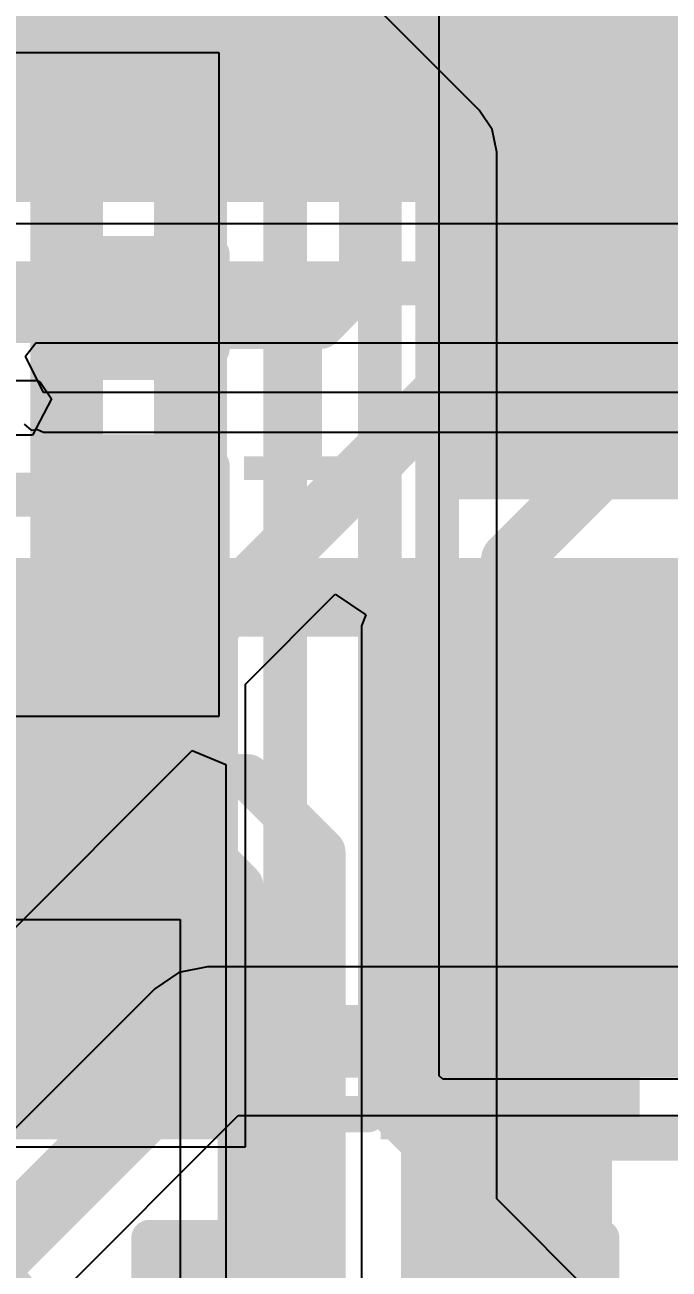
# Model space of a CAD drawing. Header units: inches. Extents: x 3 to 215, y 2 to 215.
# Drawn here: x 3.1964 to 3.2848, y 2.9037 to 3.0745 of the extents above; entities that cross this region are included whole.
import ezdxf

# ---------------------------------------------------------------- set-up
doc = ezdxf.new("R2010")
doc.units = ezdxf.units.IN
doc.header["$MEASUREMENT"] = 0
for name, color, linetype in [('Bottom Layer', 5, 'Continuous'), ('Bottom Overlay', 54, 'Continuous'), ('Bottom Paste', 16, 'Continuous'), ('Bottom Solder', 6, 'Continuous'), ('Dimension', 6, 'Continuous'), ('Layer 1', 16, 'Continuous'), ('Layer 2', 76, 'Continuous'), ('Top Layer', 1, 'Continuous'), ('Top Paste', 8, 'Continuous'), ('Top Solder', 216, 'Continuous')]:
    doc.layers.add(name, color=color, linetype=linetype)
doc.styles.add('Arial', font='', dxfattribs={"height": 0.2})
doc.styles.get('Arial').set_extended_font_data('Arial')

# ---------------------------------------------------------------- blocks, each defined once
blk = doc.blocks.new('40_QFN__5___5____B_8')
at = {"layer": 'Bottom Layer'}
for points in [[(-0.1063, 0.0752), (-0.07874, 0.0752), (-0.07874, 0.06654), (-0.1063, 0.06654)], [(-0.1063, 0.05945), (-0.07874, 0.05945), (-0.07874, 0.05079), (-0.1063, 0.05079)], [(-0.1063, 0.0437), (-0.07874, 0.0437), (-0.07874, 0.03504), (-0.1063, 0.03504)], [(-0.1063, 0.02795), (-0.07874, 0.02795), (-0.07874, 0.01929), (-0.1063, 0.01929)], [(-0.1063, 0.0122), (-0.07874, 0.0122), (-0.07874, 0.00354), (-0.1063, 0.00354)], [(-0.1063, -0.00354), (-0.07874, -0.00354), (-0.07874, -0.0122), (-0.1063, -0.0122)]]:
    blk.add_hatch(color=5, dxfattribs=at).paths.add_polyline_path(points)
at = {"layer": 'Bottom Paste'}
for points in [[(-0.1063, 0.0752), (-0.07874, 0.0752), (-0.07874, 0.06654), (-0.1063, 0.06654)], [(-0.1063, 0.05945), (-0.07874, 0.05945), (-0.07874, 0.05079), (-0.1063, 0.05079)], [(-0.1063, 0.0437), (-0.07874, 0.0437), (-0.07874, 0.03504), (-0.1063, 0.03504)], [(-0.1063, 0.02795), (-0.07874, 0.02795), (-0.07874, 0.01929), (-0.1063, 0.01929)], [(-0.1063, 0.0122), (-0.07874, 0.0122), (-0.07874, 0.00354), (-0.1063, 0.00354)], [(-0.1063, -0.00354), (-0.07874, -0.00354), (-0.07874, -0.0122), (-0.1063, -0.0122)]]:
    blk.add_hatch(color=16, dxfattribs=at).paths.add_polyline_path(points)
at = {"layer": 'Bottom Solder'}
for points in [[(-0.1103, 0.0792), (-0.07474, 0.0792), (-0.07474, 0.06254), (-0.1103, 0.06254)], [(-0.1103, 0.06345), (-0.07474, 0.06345), (-0.07474, 0.04679), (-0.1103, 0.04679)], [(-0.1103, 0.0477), (-0.07474, 0.0477), (-0.07474, 0.03104), (-0.1103, 0.03104)], [(-0.1103, 0.03195), (-0.07474, 0.03195), (-0.07474, 0.01529), (-0.1103, 0.01529)], [(-0.1103, 0.0162), (-0.07474, 0.0162), (-0.07474, -0.00046), (-0.1103, -0.00046)], [(-0.1103, 0.00046), (-0.07474, 0.00046), (-0.07474, -0.0162), (-0.1103, -0.0162)], [(-0.1103, -0.01529), (-0.07474, -0.01529), (-0.07474, -0.03195), (-0.1103, -0.03195)]]:
    blk.add_hatch(color=6, dxfattribs=at).paths.add_polyline_path(points)
blk = doc.blocks.new('WPN201610M1R0MT_B_10')
at = {"layer": 'Bottom Layer'}
for points in [[(-0.04134, 0.03346), (-0.01378, 0.03346), (-0.01378, -0.03346), (-0.04134, -0.03346)], [(0.01378, 0.03346), (0.04134, 0.03346), (0.04134, -0.03346), (0.01378, -0.03346)]]:
    blk.add_hatch(color=5, dxfattribs=at).paths.add_polyline_path(points)
at = {"layer": 'Bottom Paste'}
for points in [[(-0.04134, 0.03346), (-0.01378, 0.03346), (-0.01378, -0.03346), (-0.04134, -0.03346)], [(0.01378, 0.03346), (0.04134, 0.03346), (0.04134, -0.03346), (0.01378, -0.03346)]]:
    blk.add_hatch(color=16, dxfattribs=at).paths.add_polyline_path(points)
at = {"layer": 'Bottom Solder'}
for points in [[(-0.04534, 0.03746), (-0.00978, 0.03746), (-0.00978, -0.03746), (-0.04534, -0.03746)], [(0.00978, 0.03746), (0.04534, 0.03746), (0.04534, -0.03746), (0.00978, -0.03746)]]:
    blk.add_hatch(color=6, dxfattribs=at).paths.add_polyline_path(points)
at = {"layer": 'Bottom Overlay'}
for points in [[(-0.009, 0.034, 0.005, 0.005, 0), (0.008, 0.034, 0.005, 0.005, 0)], [(-0.009, -0.034, 0.005, 0.005, 0), (0.008, -0.034, 0.005, 0.005, 0)]]:
    blk.add_lwpolyline(points, format="xyseb", dxfattribs=at)
for points in [[(-0.01025, 0.034, 0.0025, 0.0025, 1), (-0.00775, 0.034, 0.0025, 0.0025, 1)], [(0.00675, 0.034, 0.0025, 0.0025, 1), (0.00925, 0.034, 0.0025, 0.0025, 1)], [(-0.01025, -0.034, 0.0025, 0.0025, 1), (-0.00775, -0.034, 0.0025, 0.0025, 1)], [(0.00675, -0.034, 0.0025, 0.0025, 1), (0.00925, -0.034, 0.0025, 0.0025, 1)]]:
    blk.add_lwpolyline(points, format="xyseb", close=True, dxfattribs=at)
blk = doc.blocks.new('ESP32_C3_MINI_1_H4_16')
at = {"layer": 'Top Layer'}
for points in [[(0.04921, 0.1063), (0.1063, 0.1063), (0.1063, 0.04921), (0.04921, 0.04921)], [(0.04921, 0.02854), (0.1063, 0.02854), (0.1063, -0.02855), (0.04921, -0.02855)]]:
    blk.add_hatch(color=1, dxfattribs=at).paths.add_polyline_path(points)
at = {"layer": 'Top Paste'}
for points in [[(0.04921, 0.1063), (0.1063, 0.1063), (0.1063, 0.04921), (0.04921, 0.04921)], [(0.04921, 0.02854), (0.1063, 0.02854), (0.1063, -0.02855), (0.04921, -0.02855)]]:
    blk.add_hatch(color=8, dxfattribs=at).paths.add_polyline_path(points)
at = {"layer": 'Top Solder'}
for points in [[(0.04521, 0.1103), (0.1103, 0.1103), (0.1103, 0.04521), (0.04521, 0.04521)], [(0.04521, 0.03254), (0.1103, 0.03254), (0.1103, -0.03255), (0.04521, -0.03255)]]:
    blk.add_hatch(color=216, dxfattribs=at).paths.add_polyline_path(points)
blk = doc.blocks.new('C___0402_B_54')
at = {"layer": 'Bottom Layer'}
for points in [[(-0.0095, 0.0125), (-0.0095, -0.0125), (-0.0275, -0.0125), (-0.0275, 0.0125)], [(0.0275, 0.0125), (0.0275, -0.0125), (0.0095, -0.0125), (0.0095, 0.0125)]]:
    blk.add_hatch(color=5, dxfattribs=at).paths.add_polyline_path(points)
at = {"layer": 'Bottom Paste'}
for points in [[(-0.0095, 0.0125), (-0.0095, -0.0125), (-0.0275, -0.0125), (-0.0275, 0.0125)], [(0.0275, 0.0125), (0.0275, -0.0125), (0.0095, -0.0125), (0.0095, 0.0125)]]:
    blk.add_hatch(color=16, dxfattribs=at).paths.add_polyline_path(points)
at = {"layer": 'Bottom Solder'}
for points in [[(-0.00714, 0.01486), (-0.00714, -0.01486), (-0.02986, -0.01486), (-0.02986, 0.01486)], [(0.02986, 0.01486), (0.02986, -0.01486), (0.00714, -0.01486), (0.00714, 0.01486)]]:
    blk.add_hatch(color=6, dxfattribs=at).paths.add_polyline_path(points)
at = {"layer": 'Bottom Overlay'}
for points in [[(-0.031, 0.016, 0.005, 0.005, 0), (-0.011, 0.016, 0.005, 0.005, 0)], [(-0.031, -0.016, 0.005, 0.005, 0), (-0.031, 0.016, 0.005, 0.005, 0)], [(0.011, 0.016, 0.005, 0.005, 0), (0.031, 0.016, 0.005, 0.005, 0)], [(0.031, -0.016, 0.005, 0.005, 0), (0.031, 0.016, 0.005, 0.005, 0)], [(-0.031, -0.016, 0.005, 0.005, 0), (-0.011, -0.016, 0.005, 0.005, 0)], [(0.011, -0.016, 0.005, 0.005, 0), (0.031, -0.016, 0.005, 0.005, 0)]]:
    blk.add_lwpolyline(points, format="xyseb", dxfattribs=at)
for points in [[(-0.03225, 0.016, 0.0025, 0.0025, 1), (-0.02975, 0.016, 0.0025, 0.0025, 1)], [(-0.03225, 0.016, 0.0025, 0.0025, 1), (-0.02975, 0.016, 0.0025, 0.0025, 1)], [(-0.01225, 0.016, 0.0025, 0.0025, 1), (-0.00975, 0.016, 0.0025, 0.0025, 1)], [(0.00975, 0.016, 0.0025, 0.0025, 1), (0.01225, 0.016, 0.0025, 0.0025, 1)], [(0.02975, 0.016, 0.0025, 0.0025, 1), (0.03225, 0.016, 0.0025, 0.0025, 1)], [(0.02975, 0.016, 0.0025, 0.0025, 1), (0.03225, 0.016, 0.0025, 0.0025, 1)], [(-0.03225, -0.016, 0.0025, 0.0025, 1), (-0.02975, -0.016, 0.0025, 0.0025, 1)], [(-0.03225, -0.016, 0.0025, 0.0025, 1), (-0.02975, -0.016, 0.0025, 0.0025, 1)], [(-0.01225, -0.016, 0.0025, 0.0025, 1), (-0.00975, -0.016, 0.0025, 0.0025, 1)], [(0.00975, -0.016, 0.0025, 0.0025, 1), (0.01225, -0.016, 0.0025, 0.0025, 1)], [(0.02975, -0.016, 0.0025, 0.0025, 1), (0.03225, -0.016, 0.0025, 0.0025, 1)], [(0.02975, -0.016, 0.0025, 0.0025, 1), (0.03225, -0.016, 0.0025, 0.0025, 1)]]:
    blk.add_lwpolyline(points, format="xyseb", close=True, dxfattribs=at)
blk = doc.blocks.new('CAP_0201_B_56')
at = {"layer": 'Bottom Layer'}
for points in [[(-0.01772, 0.00591), (-0.00591, 0.00591), (-0.00591, -0.00591), (-0.01772, -0.00591)], [(0.00591, 0.00591), (0.01772, 0.00591), (0.01772, -0.00591), (0.00591, -0.00591)]]:
    blk.add_hatch(color=5, dxfattribs=at).paths.add_polyline_path(points)
at = {"layer": 'Bottom Paste'}
for points in [[(-0.01772, 0.00591), (-0.00591, 0.00591), (-0.00591, -0.00591), (-0.01772, -0.00591)], [(0.00591, 0.00591), (0.01772, 0.00591), (0.01772, -0.00591), (0.00591, -0.00591)]]:
    blk.add_hatch(color=16, dxfattribs=at).paths.add_polyline_path(points)
at = {"layer": 'Bottom Solder'}
for points in [[(-0.01988, 0.00807), (-0.00374, 0.00807), (-0.00374, -0.00807), (-0.01988, -0.00807)], [(0.00374, 0.00807), (0.01988, 0.00807), (0.01988, -0.00807), (0.00374, -0.00807)]]:
    blk.add_hatch(color=6, dxfattribs=at).paths.add_polyline_path(points)
at = {"layer": 'Bottom Overlay'}
for points in [[(-0.008, 0.009, 0.005, 0.005, 0), (-0.021, 0.009, 0.005, 0.005, 0)], [(-0.021, -0.009, 0.005, 0.005, 0), (-0.021, 0.009, 0.005, 0.005, 0)], [(0.021, 0.009, 0.005, 0.005, 0), (0.008, 0.009, 0.005, 0.005, 0)], [(0.021, -0.009, 0.005, 0.005, 0), (0.021, 0.009, 0.005, 0.005, 0)], [(-0.008, -0.009, 0.005, 0.005, 0), (-0.021, -0.009, 0.005, 0.005, 0)], [(0.021, -0.009, 0.005, 0.005, 0), (0.008, -0.009, 0.005, 0.005, 0)]]:
    blk.add_lwpolyline(points, format="xyseb", dxfattribs=at)
for points in [[(-0.02225, 0.009, 0.0025, 0.0025, 1), (-0.01975, 0.009, 0.0025, 0.0025, 1)], [(-0.02225, 0.009, 0.0025, 0.0025, 1), (-0.01975, 0.009, 0.0025, 0.0025, 1)], [(-0.00925, 0.009, 0.0025, 0.0025, 1), (-0.00675, 0.009, 0.0025, 0.0025, 1)], [(0.00675, 0.009, 0.0025, 0.0025, 1), (0.00925, 0.009, 0.0025, 0.0025, 1)], [(0.01975, 0.009, 0.0025, 0.0025, 1), (0.02225, 0.009, 0.0025, 0.0025, 1)], [(0.01975, 0.009, 0.0025, 0.0025, 1), (0.02225, 0.009, 0.0025, 0.0025, 1)], [(-0.02225, -0.009, 0.0025, 0.0025, 1), (-0.01975, -0.009, 0.0025, 0.0025, 1)], [(-0.02225, -0.009, 0.0025, 0.0025, 1), (-0.01975, -0.009, 0.0025, 0.0025, 1)], [(-0.00925, -0.009, 0.0025, 0.0025, 1), (-0.00675, -0.009, 0.0025, 0.0025, 1)], [(0.00675, -0.009, 0.0025, 0.0025, 1), (0.00925, -0.009, 0.0025, 0.0025, 1)], [(0.01975, -0.009, 0.0025, 0.0025, 1), (0.02225, -0.009, 0.0025, 0.0025, 1)], [(0.01975, -0.009, 0.0025, 0.0025, 1), (0.02225, -0.009, 0.0025, 0.0025, 1)]]:
    blk.add_lwpolyline(points, format="xyseb", close=True, dxfattribs=at)

msp = doc.modelspace()

# ---------------------------------------------------------------- hatches: boundary and pattern name
at = {"layer": 'Bottom Layer'}
for points in [[(3.238, 3.054), (3.263, 3.054), (3.263, 3.082), (3.238, 3.082)], [(3.248, 2.82), (3.277, 2.82), (3.277, 2.992), (3.248, 2.992)]]:
    msp.add_hatch(color=5, dxfattribs=at).paths.add_polyline_path(points)

# ---------------------------------------------------------------- linework, layer by layer
for p, q in [((3.18219, 3.02565), (3.19813, 3.02565)), ((3.19813, 3.02565), (3.19854, 3.02537)), ((3.19854, 3.02537), (3.20007, 3.02316)), ((3.20007, 3.02316), (3.19745, 3.01816)), ((3.19745, 3.01816), (3.184, 3.01816)), ((3.22666, 2.98402), (3.23897, 2.99633)), ((3.23897, 2.99633), (3.24321, 2.9935)), ((3.24321, 2.9935), (3.24259, 2.992)), ((3.24259, 2.992), (3.24259, 2.826)), ((3.22666, 2.92054), (3.22666, 2.98402)), ((3.1891, 2.92054), (3.22666, 2.92054))]:
    msp.add_line(p, q, dxfattribs=at)
for points in [[(3.27399, 3.04433, 0.008, 0.008, 0), (3.27399, 3.06796, 0.008, 0.008, 0)], [(3.24225, 3.06771, 0.006, 0.006, 0), (3.2425, 3.06796, 0.006, 0.006, 0)], [(3.2425, 3.0385, 0.006, 0.006, 0), (3.2425, 3.06796, 0.006, 0.006, 0)], [(3.21913, 2.98946, 0.008, 0.008, 0), (3.27399, 3.04433, 0.008, 0.008, 0)], [(3.237, 3.033, 0.006, 0.006, 0), (3.2425, 3.0385, 0.006, 0.006, 0)], [(3.18219, 3.03381, 0.006, 0.006, 0), (3.213, 3.03381, 0.006, 0.006, 0)], [(3.213, 3.03381, 0.006, 0.006, 0), (3.21381, 3.033, 0.006, 0.006, 0)], [(3.21381, 3.033, 0.006, 0.006, 0), (3.237, 3.033, 0.006, 0.006, 0)], [(3.263, 3.001, 0.008, 0.008, 0), (3.28974, 3.02774, 0.008, 0.008, 0)], [(3.184, 3.01, 0.006, 0.006, 0), (3.21281, 3.01, 0.006, 0.006, 0)], [(3.21281, 3.01, 0.006, 0.006, 0), (3.213, 3.01019, 0.006, 0.006, 0)], [(3.263, 2.892, 0.008, 0.008, 0), (3.263, 3.001, 0.008, 0.008, 0)], [(3.20788, 2.97869, 0.006, 0.006, 0), (3.21866, 2.98946, 0.006, 0.006, 0)], [(3.21866, 2.98946, 0.006, 0.006, 0), (3.21913, 2.98946, 0.006, 0.006, 0)], [(3.20788, 2.959, 0.006, 0.006, 0), (3.20788, 2.97869, 0.006, 0.006, 0)]]:
    msp.add_lwpolyline(points, format="xyseb", dxfattribs=at)
for points in [[(3.27199, 3.06796, 0.004, 0.004, 1), (3.27599, 3.06796, 0.004, 0.004, 1)], [(3.24075, 3.06771, 0.003, 0.003, 1), (3.24375, 3.06771, 0.003, 0.003, 1)], [(3.241, 3.06796, 0.003, 0.003, 1), (3.244, 3.06796, 0.003, 0.003, 1)], [(3.241, 3.06796, 0.003, 0.003, 1), (3.244, 3.06796, 0.003, 0.003, 1)], [(3.27199, 3.04433, 0.004, 0.004, 1), (3.27599, 3.04433, 0.004, 0.004, 1)], [(3.27199, 3.04433, 0.004, 0.004, 1), (3.27599, 3.04433, 0.004, 0.004, 1)], [(3.241, 3.0385, 0.003, 0.003, 1), (3.244, 3.0385, 0.003, 0.003, 1)], [(3.241, 3.0385, 0.003, 0.003, 1), (3.244, 3.0385, 0.003, 0.003, 1)], [(3.2115, 3.03381, 0.003, 0.003, 1), (3.2145, 3.03381, 0.003, 0.003, 1)], [(3.2115, 3.03381, 0.003, 0.003, 1), (3.2145, 3.03381, 0.003, 0.003, 1)], [(3.21231, 3.033, 0.003, 0.003, 1), (3.21531, 3.033, 0.003, 0.003, 1)], [(3.21231, 3.033, 0.003, 0.003, 1), (3.21531, 3.033, 0.003, 0.003, 1)], [(3.2355, 3.033, 0.003, 0.003, 1), (3.2385, 3.033, 0.003, 0.003, 1)], [(3.2355, 3.033, 0.003, 0.003, 1), (3.2385, 3.033, 0.003, 0.003, 1)], [(3.21131, 3.01, 0.003, 0.003, 1), (3.21431, 3.01, 0.003, 0.003, 1)], [(3.21131, 3.01, 0.003, 0.003, 1), (3.21431, 3.01, 0.003, 0.003, 1)], [(3.2115, 3.01019, 0.003, 0.003, 1), (3.2145, 3.01019, 0.003, 0.003, 1)], [(3.261, 3.001, 0.004, 0.004, 1), (3.265, 3.001, 0.004, 0.004, 1)], [(3.261, 3.001, 0.004, 0.004, 1), (3.265, 3.001, 0.004, 0.004, 1)], [(3.21713, 2.98946, 0.004, 0.004, 1), (3.22113, 2.98946, 0.004, 0.004, 1)], [(3.21716, 2.98946, 0.003, 0.003, 1), (3.22016, 2.98946, 0.003, 0.003, 1)], [(3.21716, 2.98946, 0.003, 0.003, 1), (3.22016, 2.98946, 0.003, 0.003, 1)], [(3.21763, 2.98946, 0.003, 0.003, 1), (3.22063, 2.98946, 0.003, 0.003, 1)], [(3.20638, 2.97869, 0.003, 0.003, 1), (3.20938, 2.97869, 0.003, 0.003, 1)], [(3.20638, 2.97869, 0.003, 0.003, 1), (3.20938, 2.97869, 0.003, 0.003, 1)], [(3.20638, 2.959, 0.003, 0.003, 1), (3.20938, 2.959, 0.003, 0.003, 1)]]:
    msp.add_lwpolyline(points, format="xyseb", close=True, dxfattribs=at)
at = {"layer": 'Dimension'}
msp.add_lwpolyline([(3.094, 2.9963, 0.01, 0.01, 0), (3.8824, 2.9963, 0.01, 0.01, 0)], format="xyseb", dxfattribs=at)
at = {"layer": 'Layer 1'}
for p, q in [((3.25877, 3.06277), (3.23696, 3.08458)), ((3.14467, 3.07065), (3.223, 3.07065)), ((3.223, 3.07065), (3.223, 2.97956)), ((3.26054, 3.06012), (3.25877, 3.06277)), ((3.25877, 3.06277), (3.25877, 3.06277)), ((3.26116, 3.057), (3.26054, 3.06012)), ((3.26116, 2.91338), (3.26116, 3.057)), ((3.26116, 3.057), (3.26116, 3.057)), ((3.223, 2.97956), (3.18181, 2.97956)), ((3.19094, 2.95171), (3.21771, 2.95171)), ((3.21771, 2.95171), (3.21771, 2.895)), ((3.28838, 2.88616), (3.26116, 2.91338))]:
    msp.add_line(p, q, dxfattribs=at)
for points in [[(3.23119, 3.07881, 0.006, 0.006, 0), (3.253, 3.057, 0.006, 0.006, 0)], [(3.253, 2.91, 0.006, 0.006, 0), (3.253, 3.057, 0.006, 0.006, 0)], [(3.18181, 2.97127, 0.00627, 0.00627, 0), (3.227, 2.97127, 0.00627, 0.00627, 0)], [(3.227, 2.97127, 0.00627, 0.00627, 0), (3.23727, 2.961, 0.00627, 0.00627, 0)], [(3.23727, 2.89967, 0.00627, 0.00627, 0), (3.23727, 2.961, 0.00627, 0.00627, 0)], [(3.18648, 2.96, 0.00627, 0.00627, 0), (3.22233, 2.96, 0.00627, 0.00627, 0)], [(3.22233, 2.96, 0.00627, 0.00627, 0), (3.226, 2.95633, 0.00627, 0.00627, 0)], [(3.226, 2.895, 0.00627, 0.00627, 0), (3.226, 2.95633, 0.00627, 0.00627, 0)], [(3.253, 2.91, 0.006, 0.006, 0), (3.285, 2.878, 0.006, 0.006, 0)]]:
    msp.add_lwpolyline(points, format="xyseb", dxfattribs=at)
for points in [[(3.2515, 3.057, 0.003, 0.003, 1), (3.2545, 3.057, 0.003, 0.003, 1)], [(3.2515, 3.057, 0.003, 0.003, 1), (3.2545, 3.057, 0.003, 0.003, 1)], [(3.22543, 2.97127, 0.00313, 0.00313, 1), (3.22856, 2.97127, 0.00313, 0.00313, 1)], [(3.22543, 2.97127, 0.00313, 0.00313, 1), (3.22856, 2.97127, 0.00313, 0.00313, 1)], [(3.2357, 2.961, 0.00313, 0.00313, 1), (3.23883, 2.961, 0.00313, 0.00313, 1)], [(3.2357, 2.961, 0.00313, 0.00313, 1), (3.23883, 2.961, 0.00313, 0.00313, 1)], [(3.22076, 2.96, 0.00313, 0.00313, 1), (3.2239, 2.96, 0.00313, 0.00313, 1)], [(3.22076, 2.96, 0.00313, 0.00313, 1), (3.2239, 2.96, 0.00313, 0.00313, 1)], [(3.22443, 2.95633, 0.00313, 0.00313, 1), (3.22757, 2.95633, 0.00313, 0.00313, 1)], [(3.22443, 2.95633, 0.00313, 0.00313, 1), (3.22757, 2.95633, 0.00313, 0.00313, 1)], [(3.2515, 2.91, 0.003, 0.003, 1), (3.2545, 2.91, 0.003, 0.003, 1)], [(3.2515, 2.91, 0.003, 0.003, 1), (3.2545, 2.91, 0.003, 0.003, 1)]]:
    msp.add_lwpolyline(points, format="xyseb", close=True, dxfattribs=at)
at = {"layer": 'Layer 2'}
for p, q in [((3.71162, 3.04716), (3.19242, 3.04716)), ((3.19649, 3.029), (3.19788, 3.03084)), ((3.19788, 3.03084), (3.773, 3.03084)), ((3.19897, 3.024), (3.19649, 3.029)), ((3.63, 3.024), (3.19897, 3.024)), ((3.1963, 3.01969), (3.19725, 3.01887)), ((3.19725, 3.01887), (3.19814, 3.01893)), ((3.19814, 3.01893), (3.19897, 3.01859)), ((3.19897, 3.01859), (3.62459, 3.01859)), ((3.22144, 2.9452), (3.21754, 2.94442)), ((3.47528, 2.9452), (3.22144, 2.9452)), ((3.21754, 2.94442), (3.21423, 2.94221)), ((3.21423, 2.94221), (3.16279, 2.89077)), ((3.17721, 2.87635), (3.22566, 2.9248)), ((3.22566, 2.9248), (3.47528, 2.9248))]:
    msp.add_line(p, q, dxfattribs=at)
for points in [[(3.19242, 3.039, 0.006, 0.006, 0), (3.773, 3.039, 0.006, 0.006, 0)], [(3.17, 2.88356, 0.01, 0.01, 0), (3.22144, 2.935, 0.01, 0.01, 0)], [(3.22144, 2.935, 0.01, 0.01, 0), (3.47528, 2.935, 0.01, 0.01, 0)]]:
    msp.add_lwpolyline(points, format="xyseb", dxfattribs=at)
msp.add_lwpolyline([(3.21894, 2.935, 0.005, 0.005, 1), (3.22394, 2.935, 0.005, 0.005, 1)], format="xyseb", close=True, dxfattribs=at)
msp.add_lwpolyline([(3.21894, 2.935, 0.005, 0.005, 1), (3.22394, 2.935, 0.005, 0.005, 1)], format="xyseb", close=True, dxfattribs=at)
at = {"layer": 'Top Layer'}
for p, q in [((3.25327, 2.93026), (3.25327, 3.14674)), ((3.18823, 2.94377), (3.21934, 2.97488)), ((3.21934, 2.97488), (3.22396, 2.97297)), ((3.22396, 2.97297), (3.22396, 2.89733)), ((3.25376, 2.92978), (3.25327, 2.93026)), ((3.32219, 2.92978), (3.25376, 2.92978))]:
    msp.add_line(p, q, dxfattribs=at)
for points in [[(3.24512, 2.92688, 0.006, 0.006, 0), (3.24512, 3.15012, 0.006, 0.006, 0)], [(3.23212, 2.89733, 0.006, 0.006, 0), (3.23212, 3.14288, 0.006, 0.006, 0)], [(3.21912, 2.98907, 0.01, 0.01, 0), (3.21912, 3.12657, 0.01, 0.01, 0)], [(3.20212, 2.99612, 0.01, 0.01, 0), (3.20212, 3.11953, 0.01, 0.01, 0)], [(3.169, 2.963, 0.01, 0.01, 0), (3.20212, 2.99612, 0.01, 0.01, 0)], [(3.18102, 2.95098, 0.01, 0.01, 0), (3.21912, 2.98907, 0.01, 0.01, 0)], [(3.24512, 2.92688, 0.006, 0.006, 0), (3.25038, 2.92162, 0.006, 0.006, 0)], [(3.25038, 2.92162, 0.006, 0.006, 0), (3.32219, 2.92162, 0.006, 0.006, 0)]]:
    msp.add_lwpolyline(points, format="xyseb", dxfattribs=at)
for points in [[(3.19962, 2.99612, 0.005, 0.005, 1), (3.20462, 2.99612, 0.005, 0.005, 1)], [(3.19962, 2.99612, 0.005, 0.005, 1), (3.20462, 2.99612, 0.005, 0.005, 1)], [(3.21662, 2.98907, 0.005, 0.005, 1), (3.22162, 2.98907, 0.005, 0.005, 1)], [(3.21662, 2.98907, 0.005, 0.005, 1), (3.22162, 2.98907, 0.005, 0.005, 1)], [(3.24362, 2.92688, 0.003, 0.003, 1), (3.24662, 2.92688, 0.003, 0.003, 1)], [(3.24362, 2.92688, 0.003, 0.003, 1), (3.24662, 2.92688, 0.003, 0.003, 1)], [(3.24888, 2.92162, 0.003, 0.003, 1), (3.25188, 2.92162, 0.003, 0.003, 1)], [(3.24888, 2.92162, 0.003, 0.003, 1), (3.25188, 2.92162, 0.003, 0.003, 1)]]:
    msp.add_lwpolyline(points, format="xyseb", close=True, dxfattribs=at)

# ---------------------------------------------------------------- block references
for name, p, rotation in [('ESP32_C3_MINI_1_H4_16', (3.36498, 3.04191), 180), ('40_QFN__5___5____B_8', (3.26612, 3.16048), 90), ('CAP_0201_B_56', (3.213, 3.022), 270)]:
    msp.add_blockref(name, p, dxfattribs=dict(rotation=rotation))
for name, p in [('WPN201610M1R0MT_B_10', (3.23544, 2.959)), ('C___0402_B_54', (3.2445, 2.892))]:
    msp.add_blockref(name, p)

# ---------------------------------------------------------------- texts
at = {"layer": 'Bottom Overlay', "style": 'Arial', "text_generation_flag": 2}
for s, p in [('U1', (3.27799, 3.012)), ('C11', (3.20249, 2.877))]:
    msp.add_text(s, height=0.03, dxfattribs=at).set_placement(p)

doc.saveas('drawing.dxf')
